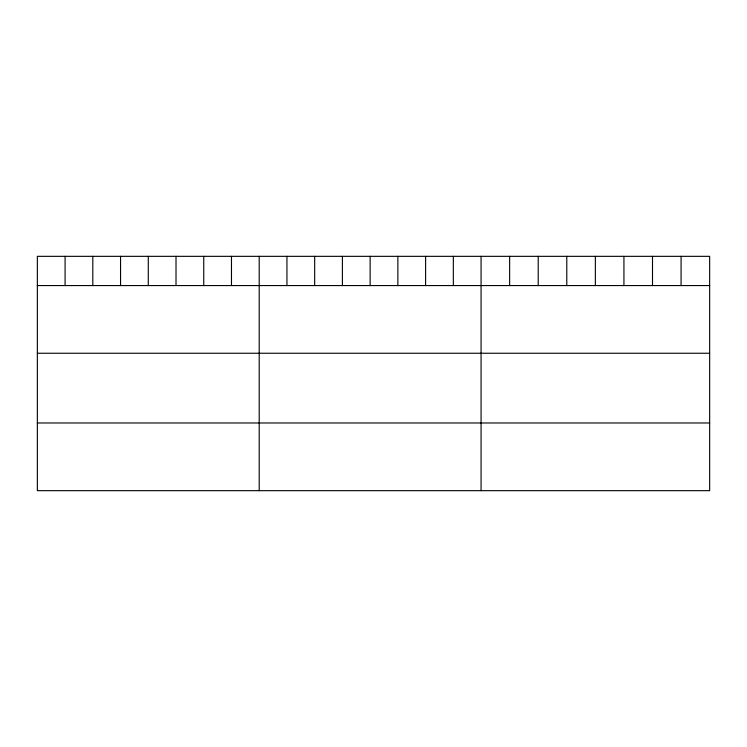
<?xml version="1.0" encoding="UTF-8"?>
<svg xmlns="http://www.w3.org/2000/svg" width="747" height="747" viewBox="0 0 747 747"><rect width="100%" height="100%" fill="white"/><g stroke="black" fill="none" stroke-linecap="round" stroke-linejoin="round"><path stroke-width="1.12" d="M709.65 285.559L709.65 490.667L37.35 490.667L37.35 256.333L709.65 256.333L709.65 285.559L37.35 285.559M37.35 353.247L709.65 353.247M37.35 422.979L709.65 422.979M681.077 256.333L681.077 285.559M652.504 256.333L652.504 285.559M623.932 256.333L623.932 285.559M595.359 256.333L595.359 285.559M566.786 256.333L566.786 285.559M538.213 256.333L538.213 285.559M509.641 256.333L509.641 285.559M481.068 256.333L481.068 490.667M453.336 256.333L453.336 285.559M425.603 256.333L425.603 285.559M397.871 256.333L397.871 285.559M370.138 256.333L370.138 285.559M342.406 256.333L342.406 285.559M314.674 256.333L314.674 285.559M286.941 256.333L286.941 285.559M259.209 256.333L259.209 490.667M231.477 256.333L231.477 285.559M203.744 256.333L203.744 285.559M176.012 256.333L176.012 285.559M148.28 256.333L148.28 285.559M120.547 256.333L120.547 285.559M92.815 256.333L92.815 285.559M65.082 256.333L65.082 285.559"/></g></svg>
